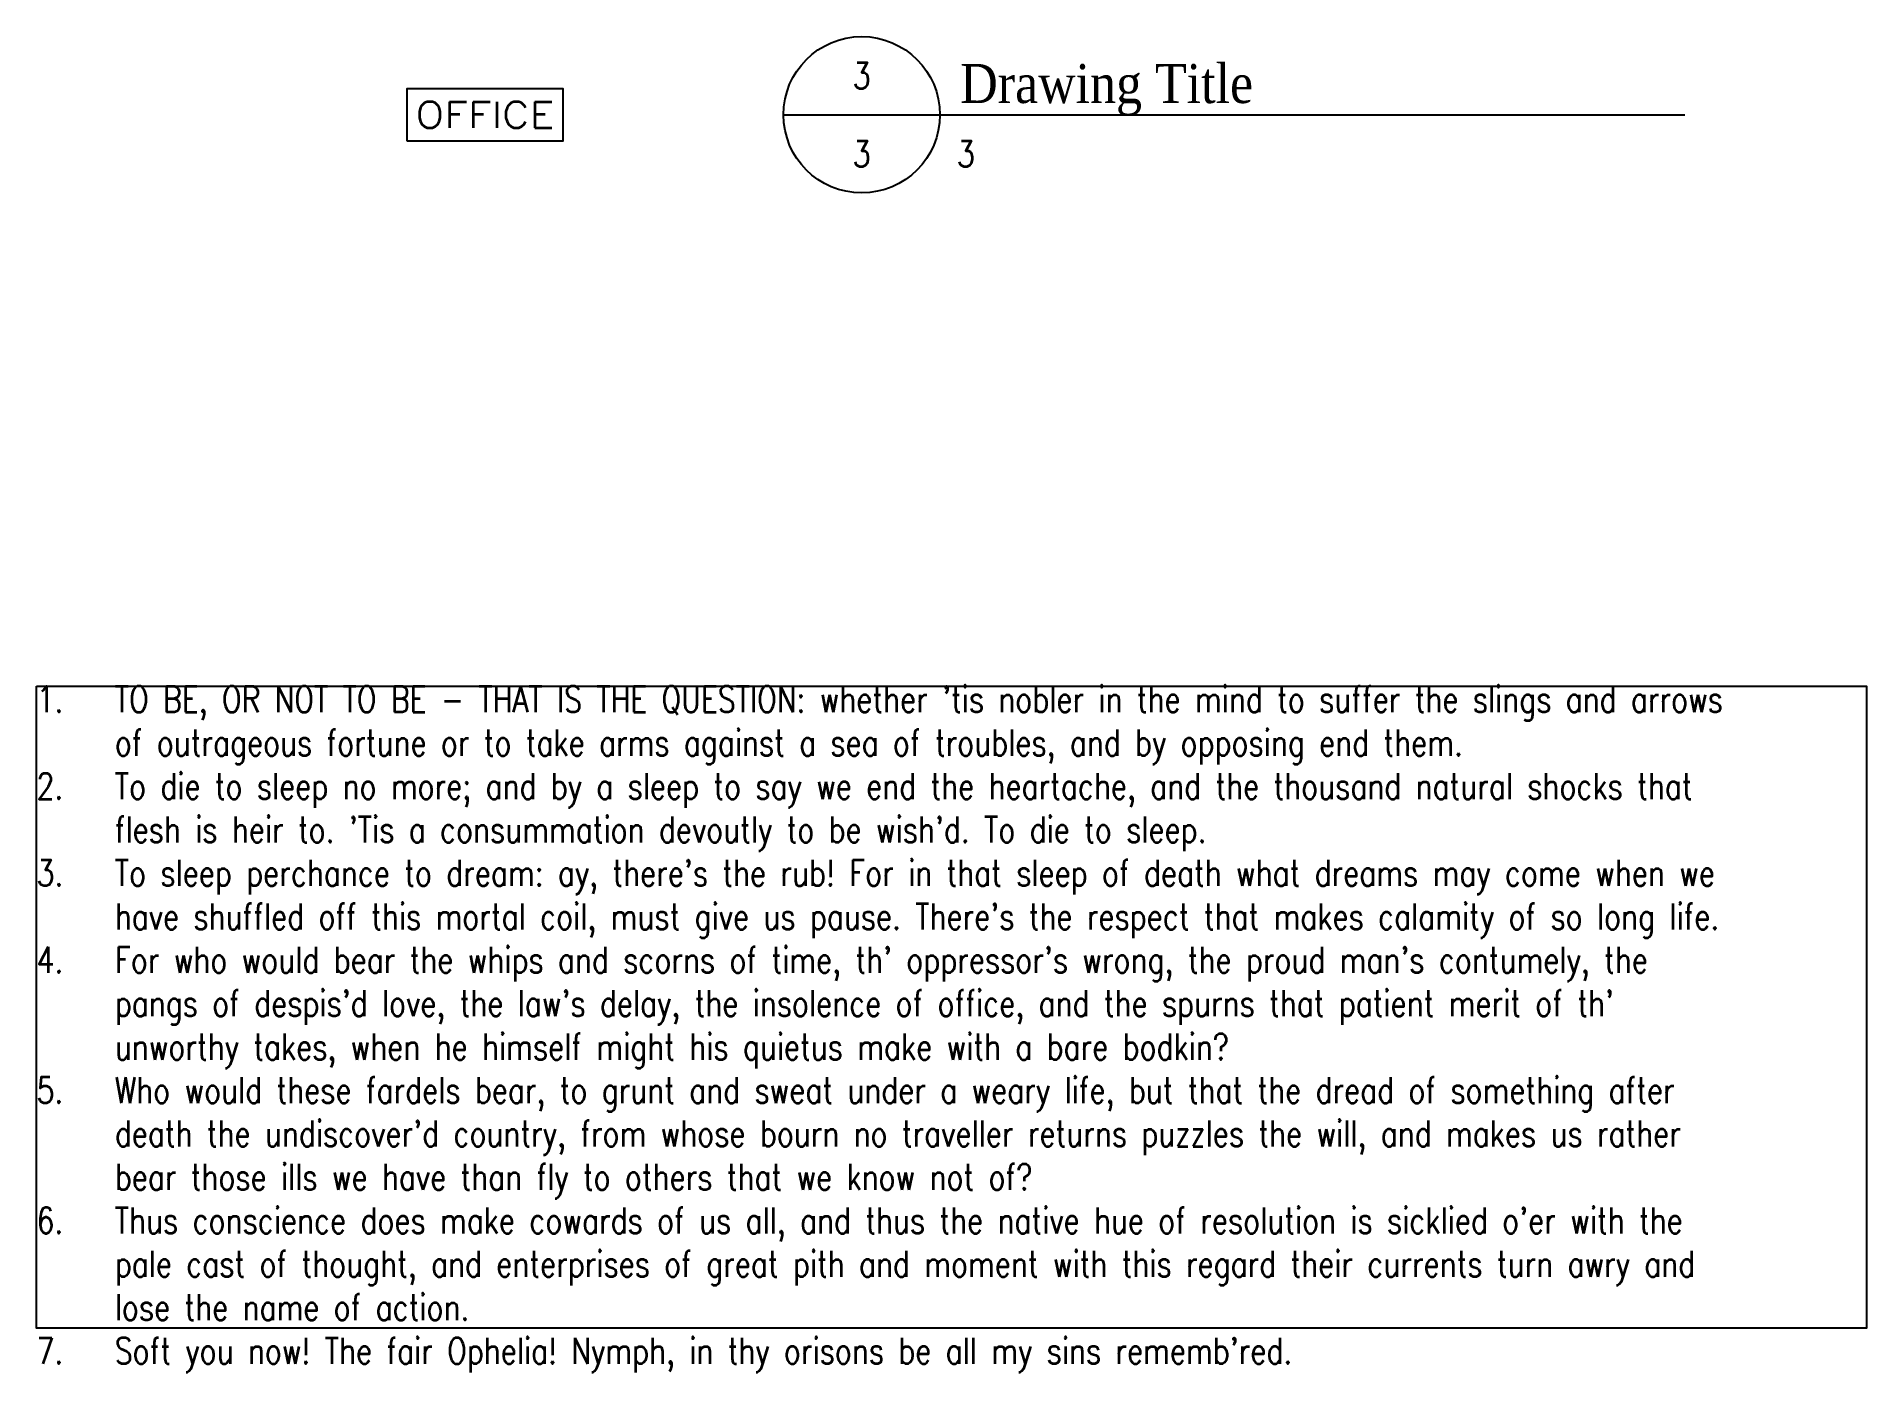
# Model space of a CAD drawing. Header units: inches. Extents: x 8 to 851, y 107 to 722.
import ezdxf
from ezdxf.enums import TextEntityAlignment as Align

# ---------------------------------------------------------------- set-up
doc = ezdxf.new("R2010")
doc.units = ezdxf.units.IN
doc.header["$MEASUREMENT"] = 0
doc.styles.get("Standard").update_dxf_attribs({"font": 'simplex.shx', "width": 0.8, "height": 12})
doc.styles.add('Title', font='GARABD.TTF')

msp = doc.modelspace()

# ---------------------------------------------------------------- linework, layer by layer
msp.add_line((351.9, 685.99), (767.02, 685.99))
for points in [[(178.38, 673.99), (250.38, 673.99), (250.38, 697.99), (178.38, 697.99)], [(7.93, 422.79), (850.59, 422.79), (850.59, 127.15), (7.93, 127.15)]]:
    msp.add_lwpolyline(points, close=True)
msp.add_circle((387.9, 685.99), 36)

# ---------------------------------------------------------------- texts
at = {"width": 0.8}
for p in [(387.9, 703.99), (387.9, 667.99), (435.9, 667.99)]:
    msp.add_text('3', height=12, dxfattribs=at).set_placement(p, align=Align.MIDDLE_CENTER)
at = {"style": 'Title'}
msp.add_text('Drawing Title', height=18, dxfattribs=at).set_placement((433.31, 685.99), align=Align.BOTTOM_LEFT)
at = {"width": 1.12}
msp.add_text('OFFICE', height=12, dxfattribs=at).set_placement((182.38, 679.99), (246.38, 679.99), align=Align.FIT)
at = {"insert": (7.93, 422.79), "char_height": 12, "attachment_point": 1}
msp.add_mtext_dynamic_manual_height_columns("\\pi-36,l36,t36;{\\C1;1.^ITO BE, OR NOT TO BE - THAT IS THE QUESTION}: whether 'tis nobler in the mind to suffer the slings and arrows of outrageous fortune or to take arms against a sea of troubles, and by opposing end them. \\P2.^ITo die to sleep no more; and by a sleep to say we end the heartache, and the thousand natural shocks that flesh is heir to. 'Tis a consummation devoutly to be wish'd. To die to sleep. \\P3.^ITo sleep perchance to dream: ay, there's the rub! For in that sleep of death what dreams may come when we have shuffled off this mortal coil, must give us pause. There's the respect that makes calamity of so long life. \\P4.^IFor who would bear the whips and scorns of time, th' oppressor's wrong, the proud man's contumely, the pangs of despis'd love, the law's delay, the insolence of office, and the spurns that patient merit of th' unworthy takes, when he himself might his quietus make with a bare bodkin? \\P5.^IWho would these fardels bear, to grunt and sweat under a weary life, but that the dread of something after death the undiscover'd country, from whose bourn no traveller returns puzzles the will, and makes us rather bear those ills we have than fly to others that we know not of? \\P6.^IThus conscience does make cowards of us all, and thus the native hue of resolution is sicklied o'er with the pale cast of thought, and enterprises of great pith and moment with this regard their currents turn awry and lose the name of action. \\P7.^ISoft you now! The fair Ophelia! Nymph, in thy orisons be all my sins rememb'red.", width=842.6609, gutter_width=60, heights=[0], dxfattribs=at)

doc.saveas('drawing.dxf')
